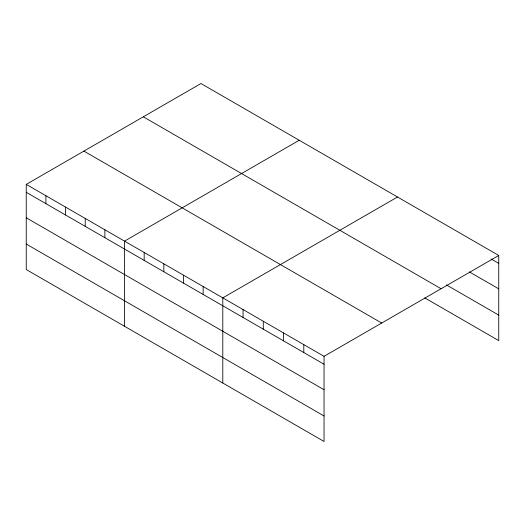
<?xml version="1.0" encoding="UTF-8"?>
<svg xmlns="http://www.w3.org/2000/svg" width="525" height="525" viewBox="0 0 525 525"><rect width="100%" height="100%" fill="white"/><g stroke="black" fill="none" stroke-linecap="round" stroke-linejoin="round"><path stroke-width="0.79" d="M26.25 184.393L324.043 356.324L324.043 441.473L26.25 269.542L26.25 184.393L200.957 83.528L498.75 255.458L498.75 340.607L424.732 297.878M299.224 140.26L124.523 241.126L124.523 326.281M397.497 197L222.797 297.865L222.797 383.02M324.043 356.324L498.75 255.458M491.072 258.937L498.75 263.373M469.422 271.93L498.75 288.862M446.381 284.885L498.75 315.125M143.299 116.812L441.098 288.743M83.902 151.102L381.701 323.039M26.25 192.308L324.043 364.238M26.25 217.796L324.043 389.727M26.25 244.053L324.043 415.984M303.798 344.63L303.798 352.544M283.546 332.935L283.546 340.856M263.294 321.248L263.294 329.162M243.049 309.553L243.049 317.474M203.142 286.519L203.142 294.433M183.488 275.172L183.488 283.087M163.833 263.819L163.833 271.74M144.178 252.473L144.178 260.393M104.869 229.779L104.869 237.694M85.214 218.433L85.214 226.347M65.559 207.086L65.559 215.001M45.905 195.74L45.905 203.654"/></g></svg>
